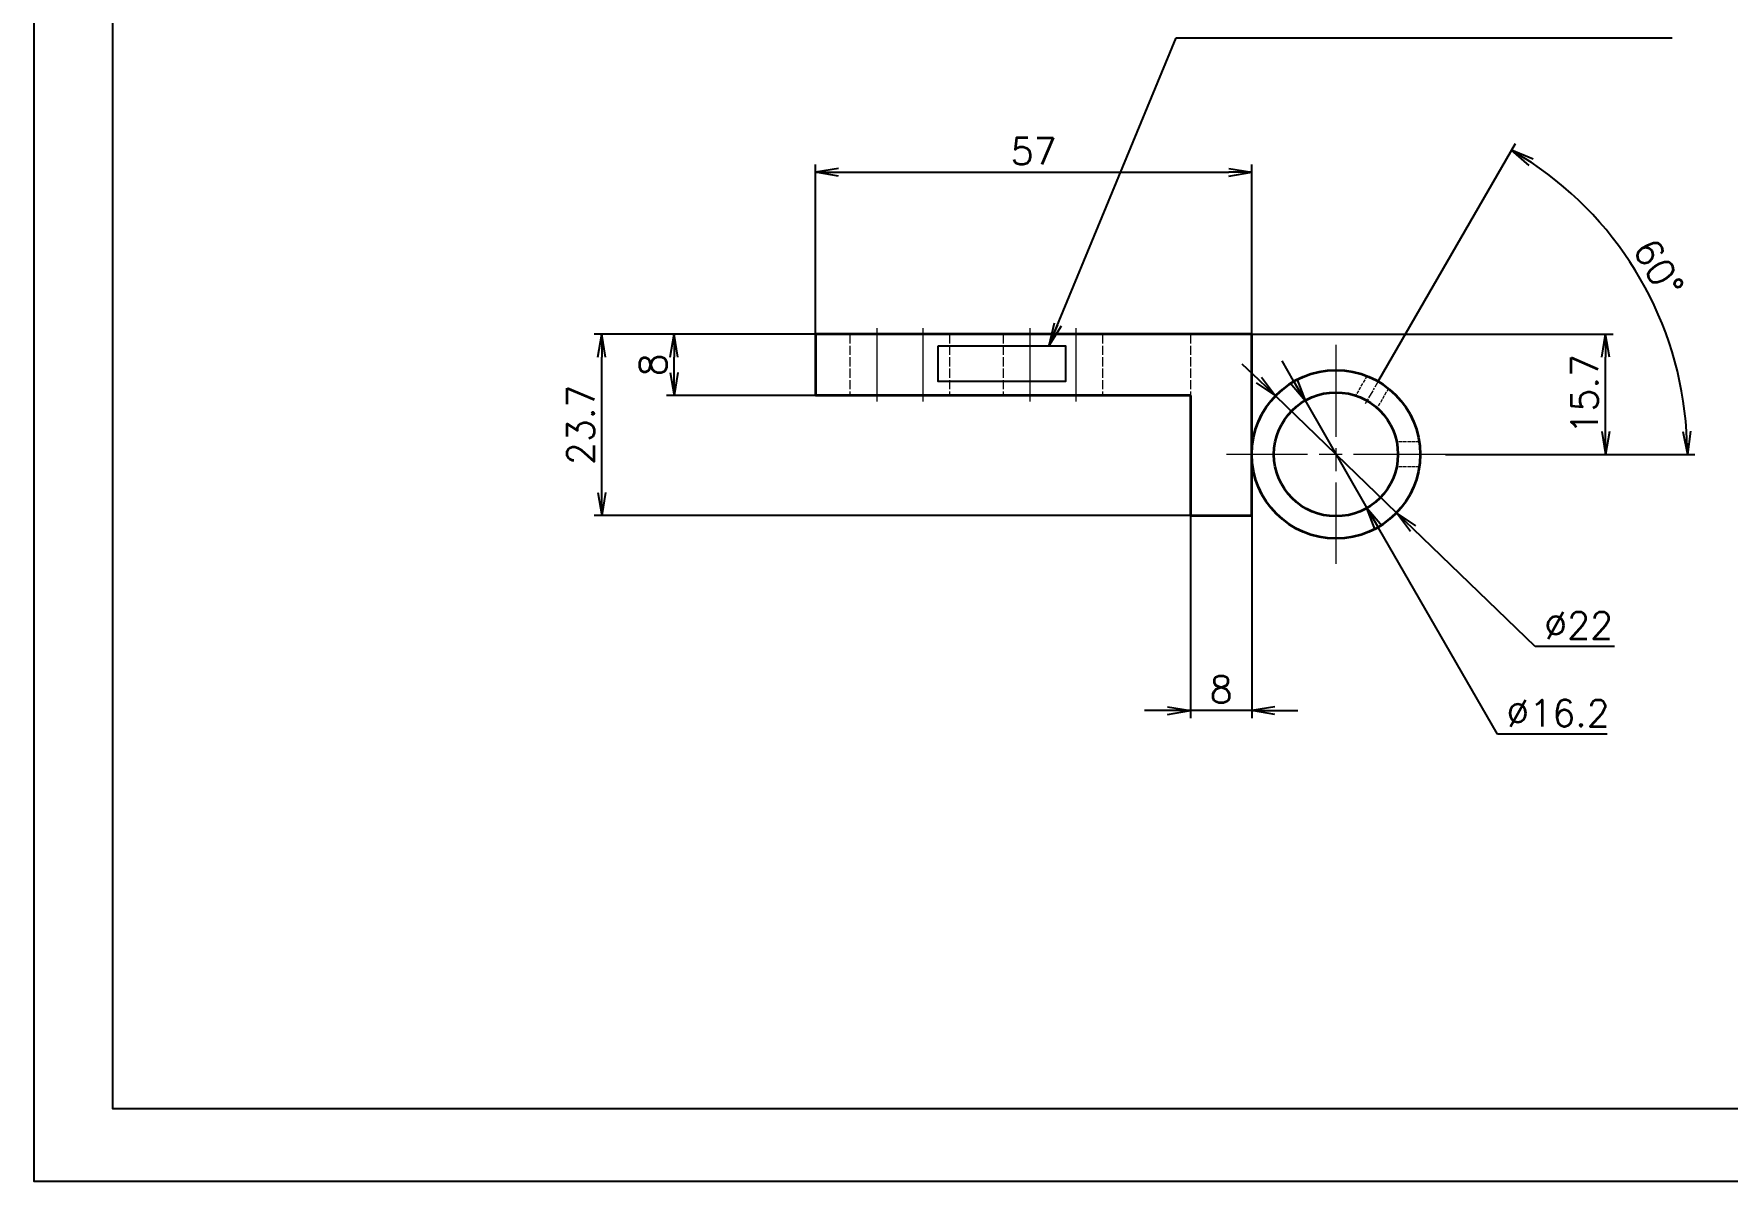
# Model space of a CAD drawing. Header units: inches. Extents: x 23 to 1845, y 4 to 536.
# Drawn here: x 711.9 to 933.1, y 20.8 to 170.8 of the extents above; entities that cross this region are included whole.
import ezdxf

# ---------------------------------------------------------------- set-up
doc = ezdxf.new("R2010")
doc.units = ezdxf.units.IN
doc.header["$MEASUREMENT"] = 0
doc.linetypes.add('AM_ISO02W050', pattern=[7.5, 6, -1.5])
doc.linetypes.add('AM_ISO08W050', pattern=[18, 12, -1.5, 3, -1.5])
doc.layers.add('AM_7', color=2, linetype='AM_ISO08W050', lineweight=25)
doc.layers.add('AM_HID', color=1, linetype='AM_ISO02W050', lineweight=25)
doc.layers.add('title_frame', color=7, linetype='Continuous')
doc.layers.add('word_dim', color=253, linetype='Continuous')
doc.styles.get("Standard").update_dxf_attribs({"font": 'txt', "bigfont": 'gbcbig.shx'})
doc.dimstyles.new('STANDARD 1-1', dxfattribs={"dimtxt": 3.5, "dimasz": 3, "dimexe": 1, "dimexo": 0, "dimgap": 1, "dimtad": 3, "dimdsep": 46, "dimtxsty": 'Standard', "dimblk1": 'OPEN', "dimblk2": 'OPEN', "dimsah": 1, "dimcen": 0, "dimclrd": 256, "dimclre": 256, "dimclrt": 3, "dimazin": 2, "dimtfac": 1, "dimtmove": 0, "dimatfit": 3, "dimldrblk": 'OPEN', "dimfxl": 0, "dimtolj": 1, "dimlwd": 25, "dimlwe": 25, "dimarcsym": 0})
doc.dimstyles.new('STANDARD 1-1$2', dxfattribs={"dimtxt": 3.5, "dimasz": 3, "dimexe": 1, "dimexo": 0, "dimgap": 1, "dimtad": 3, "dimtoh": 1, "dimdsep": 46, "dimtxsty": 'Standard', "dimblk1": 'OPEN', "dimblk2": 'OPEN', "dimsah": 1, "dimcen": 0, "dimclrd": 256, "dimclre": 256, "dimclrt": 3, "dimazin": 2, "dimtfac": 1, "dimtmove": 0, "dimatfit": 3, "dimldrblk": 'OPEN', "dimfxl": 0, "dimtolj": 1, "dimlwd": 25, "dimlwe": 25, "dimarcsym": 0})
doc.dimstyles.new('STANDARD 1-1$3', dxfattribs={"dimtxt": 3.5, "dimasz": 3, "dimexe": 1, "dimexo": 0, "dimgap": 1, "dimtad": 3, "dimtoh": 1, "dimdsep": 46, "dimtxsty": 'Standard', "dimblk1": 'OPEN', "dimblk2": 'OPEN', "dimsah": 1, "dimcen": 0, "dimclrd": 256, "dimclre": 256, "dimclrt": 3, "dimazin": 2, "dimtfac": 1, "dimtmove": 0, "dimatfit": 3, "dimldrblk": 'OPEN', "dimfxl": 0, "dimtolj": 1, "dimlwd": 25, "dimlwe": 25, "dimarcsym": 0})

# ---------------------------------------------------------------- blocks, each defined once
blk = doc.blocks.new('_Open')
at = {"color": 0, "lineweight": -2}
for p, q in [((-1, 0.1666666666666667), (0, 0)), ((-1, -0.1666666666666667), (0, 0)), ((0, 0), (-1, 0))]:
    blk.add_line(p, q, dxfattribs=at)
blk = doc.blocks.new('*D49')
at = {"layer": 'DEFPOINTS', "color": 0, "ltscale": 2, "transparency": 16777216}
for p in [(786.1117383286964, 131.4994168073199), (814.0413915085282, 131.4994168073199), (863.0415364598066, 107.7995979572615)]:
    blk.add_point(p, dxfattribs=at)
at = {"layer": 'word_dim', "lineweight": 25, "ltscale": 2, "transparency": 16777216}
for p, q in [((814.0413915085282, 131.4994168073199), (785.1117383286964, 131.4994168073199)), ((786.1117383286964, 110.7995979572616), (786.1117383286964, 128.4994168073199)), ((863.0415364598066, 107.7995979572615), (785.1117383286964, 107.7995979572616))]:
    blk.add_line(p, q, dxfattribs=at)
at = {"layer": 'word_dim', "lineweight": 25, "ltscale": 2, "transparency": 16777216, "xscale": 3, "yscale": 3, "zscale": 3}
for p, rotation in [((786.1117383286964, 131.4994168073199), 90), ((786.1117383286964, 107.7995979572616), 270)]:
    blk.add_blockref('_Open', p, dxfattribs=dict(at, rotation=rotation))
at = {"layer": 'word_dim', "color": 3, "ltscale": 2, "transparency": 16777216, "insert": (783.3617383286964, 119.6495073822908), "char_height": 3.5, "attachment_point": 5, "rotation": 90}
blk.add_mtext('\\A1;23.7', dxfattribs=at)
blk = doc.blocks.new('*D50')
at = {"layer": 'DEFPOINTS', "color": 0, "ltscale": 2, "transparency": 16777216}
for p in [(795.5563101337084, 131.4994168073199), (814.0413915085282, 131.4994168073199), (814.0414404373059, 123.4994168069416)]:
    blk.add_point(p, dxfattribs=at)
at = {"layer": 'word_dim', "lineweight": 25, "ltscale": 2, "transparency": 16777216}
for p, q in [((814.0413915085282, 131.4994168073199), (794.5563101337084, 131.4994168073199)), ((795.5563101337084, 126.4994168069416), (795.5563101337084, 128.4994168073199)), ((814.0414404373059, 123.4994168069416), (794.5563101337084, 123.4994168069416))]:
    blk.add_line(p, q, dxfattribs=at)
at = {"layer": 'word_dim', "lineweight": 25, "ltscale": 2, "transparency": 16777216, "xscale": 3, "yscale": 3, "zscale": 3}
for p, rotation in [((795.5563101337084, 131.4994168073199), 90), ((795.5563101337084, 123.4994168069416), 270)]:
    blk.add_blockref('_Open', p, dxfattribs=dict(at, rotation=rotation))
at = {"layer": 'word_dim', "color": 3, "ltscale": 2, "transparency": 16777216, "insert": (792.8063101337084, 127.4994168071309), "char_height": 3.5, "attachment_point": 5, "rotation": 90}
blk.add_mtext('\\A1;8', dxfattribs=at)
blk = doc.blocks.new('*D51')
at = {"layer": 'DEFPOINTS', "color": 0, "ltscale": 2, "transparency": 16777216}
for p in [(871.041391509576, 152.6582027768918), (814.0413915085282, 131.4994168073199), (871.041391509576, 131.499416807349)]:
    blk.add_point(p, dxfattribs=at)
at = {"layer": 'word_dim', "lineweight": 25, "ltscale": 2, "transparency": 16777216}
for p, q in [((814.0413915085282, 131.4994168073199), (814.0413915085282, 153.6582027768918)), ((817.0413915085282, 152.6582027768918), (868.041391509576, 152.6582027768918)), ((871.041391509576, 131.499416807349), (871.041391509576, 153.6582027768918))]:
    blk.add_line(p, q, dxfattribs=at)
at = {"layer": 'word_dim', "lineweight": 25, "ltscale": 2, "transparency": 16777216, "xscale": 3, "yscale": 3, "zscale": 3, "rotation": 180}
blk.add_blockref('_Open', (814.0413915085282, 152.6582027768918), dxfattribs=at)
at = {"layer": 'word_dim', "lineweight": 25, "ltscale": 2, "transparency": 16777216, "xscale": 3, "yscale": 3, "zscale": 3}
blk.add_blockref('_Open', (871.041391509576, 152.6582027768918), dxfattribs=at)
at = {"layer": 'word_dim', "color": 3, "ltscale": 2, "transparency": 16777216, "insert": (842.5413915090521, 155.4082027768918), "char_height": 3.5, "attachment_point": 5}
blk.add_mtext('\\A1;57', dxfattribs=at)
blk = doc.blocks.new('*D52')
at = {"layer": 'DEFPOINTS', "color": 0, "ltscale": 2, "transparency": 16777216}
for p in [(863.0415364598066, 107.7995979572615), (871.0415364595738, 107.7996468860392), (863.0415364598066, 82.31362774400895)]:
    blk.add_point(p, dxfattribs=at)
at = {"layer": 'word_dim', "lineweight": 25, "ltscale": 2, "transparency": 16777216}
for p, q in [((863.0415364598066, 107.7995979572615), (863.0415364598066, 81.31362774400895)), ((871.0415364595738, 107.7996468860392), (871.0415364595738, 81.31362774400895)), ((860.0415364598066, 82.31362774400895), (857.0415364598066, 82.31362774400895)), ((871.0415364595738, 82.31362774400895), (863.0415364598066, 82.31362774400895)), ((874.0415364595738, 82.31362774400895), (877.0415364595738, 82.31362774400895))]:
    blk.add_line(p, q, dxfattribs=at)
at = {"layer": 'word_dim', "lineweight": 25, "ltscale": 2, "transparency": 16777216, "xscale": 3, "yscale": 3, "zscale": 3}
blk.add_blockref('_Open', (863.0415364598066, 82.31362774400895), dxfattribs=at)
at = {"layer": 'word_dim', "lineweight": 25, "ltscale": 2, "transparency": 16777216, "xscale": 3, "yscale": 3, "zscale": 3, "rotation": 180}
blk.add_blockref('_Open', (871.0415364595738, 82.31362774400895), dxfattribs=at)
at = {"layer": 'word_dim', "color": 3, "ltscale": 2, "transparency": 16777216, "insert": (867.0415364596902, 85.06362774400895), "char_height": 3.5, "attachment_point": 5}
blk.add_mtext('\\A1;8', dxfattribs=at)
blk = doc.blocks.new('*D53')
at = {"layer": 'DEFPOINTS', "color": 0, "ltscale": 2, "transparency": 16777216}
for p in [(871.041391509576, 131.499416807349), (917.2625798626013, 131.499416807349), (896.341497869862, 115.7996757273531)]:
    blk.add_point(p, dxfattribs=at)
at = {"layer": 'word_dim', "lineweight": 25, "ltscale": 2, "transparency": 16777216}
for p, q in [((871.041391509576, 131.499416807349), (918.2625798626013, 131.499416807349)), ((917.2625798626013, 118.7996757273531), (917.2625798626013, 128.499416807349)), ((896.341497869862, 115.7996757273531), (918.2625798626013, 115.7996757273531))]:
    blk.add_line(p, q, dxfattribs=at)
at = {"layer": 'word_dim', "lineweight": 25, "ltscale": 2, "transparency": 16777216, "xscale": 3, "yscale": 3, "zscale": 3}
for p, rotation in [((917.2625798626013, 131.499416807349), 90), ((917.2625798626013, 115.7996757273531), 270)]:
    blk.add_blockref('_Open', p, dxfattribs=dict(at, rotation=rotation))
at = {"layer": 'word_dim', "color": 3, "ltscale": 2, "transparency": 16777216, "insert": (914.5125798626013, 123.6495462673512), "char_height": 3.5, "attachment_point": 5, "rotation": 90}
blk.add_mtext('\\A1;15.7', dxfattribs=at)
blk = doc.blocks.new('*D54')
at = {"layer": 'DEFPOINTS', "color": 0, "ltscale": 2, "transparency": 16777216}
for p in [(874.122066854723, 123.4339804603105), (889.9609293446322, 108.165370994352)]:
    blk.add_point(p, dxfattribs=at)
at = {"layer": 'word_dim', "lineweight": 25, "ltscale": 2, "transparency": 16777216}
for p, q in [((871.9622219697314, 125.5160635693087), (869.8023770847399, 127.5981466783069)), ((874.122066854723, 123.4339804603105), (889.9609293446322, 108.165370994352)), ((908.0804946206307, 90.69817181458603), (892.1207742296237, 106.0832878853539)), ((918.4138279539641, 90.69817181458603), (908.0804946206307, 90.69817181458603))]:
    blk.add_line(p, q, dxfattribs=at)
at = {"layer": 'word_dim', "lineweight": 25, "ltscale": 2, "transparency": 16777216, "xscale": 3, "yscale": 3, "zscale": 3}
for p, rotation in [((874.122066854723, 123.4339804603105), 316.0502117422017), ((889.9609293446322, 108.165370994352), 136.0502117422017)]:
    blk.add_blockref('_Open', p, dxfattribs=dict(at, rotation=rotation))
at = {"layer": 'word_dim', "color": 3, "ltscale": 2, "transparency": 16777216, "insert": (913.7471612872973, 93.44817181458609), "char_height": 3.5, "attachment_point": 5}
blk.add_mtext('\\A1;∅22', dxfattribs=at)
blk = doc.blocks.new('*D55')
at = {"layer": 'DEFPOINTS', "color": 0, "ltscale": 2, "transparency": 16777216}
for p in [(877.994169161777, 122.8160229585656), (886.0888270375199, 108.7833284961698)]:
    blk.add_point(p, dxfattribs=at)
at = {"layer": 'word_dim', "lineweight": 25, "ltscale": 2, "transparency": 16777216}
for p, q in [((876.4951584440475, 125.4146700812301), (874.9961477263182, 128.0133172038946)), ((877.994169161777, 122.8160229585656), (886.0888270375199, 108.7833284961698)), ((903.1418346594022, 79.2206651574408), (887.5878377552492, 106.1846813735053)), ((917.4751679927728, 79.2206651574408), (903.1418346594022, 79.2206651574408))]:
    blk.add_line(p, q, dxfattribs=at)
at = {"layer": 'word_dim', "lineweight": 25, "ltscale": 2, "transparency": 16777216, "xscale": 3, "yscale": 3, "zscale": 3}
for p, rotation in [((877.994169161777, 122.8160229585656), 299.978185600993), ((886.0888270375199, 108.7833284961698), 119.9781856009929)]:
    blk.add_blockref('_Open', p, dxfattribs=dict(at, rotation=rotation))
at = {"layer": 'word_dim', "color": 3, "ltscale": 2, "transparency": 16777216, "insert": (911.0585013261061, 81.97066515744064), "char_height": 3.5, "attachment_point": 5}
blk.add_mtext('\\A1;∅16.2', dxfattribs=at)
blk = doc.blocks.new('*D56')
at = {"layer": 'DEFPOINTS', "color": 0, "ltscale": 2, "transparency": 16777216}
for p in [(925.1781814787424, 131.5002275716263), (887.6438231185801, 125.5033116705335), (885.8610436633953, 122.4154119856276), (867.7414984420665, 115.7996757273531), (896.341497869862, 115.7996757273531)]:
    blk.add_point(p, dxfattribs=at)
at = {"layer": 'word_dim', "lineweight": 25, "ltscale": 2, "transparency": 16777216}
for p, q in [((887.6438231185801, 125.5033116705335), (905.4938579267807, 156.4208302113149)), ((896.341497869862, 115.7996757273531), (928.9466256573153, 115.799675727353))]:
    blk.add_line(p, q, dxfattribs=at)
blk.add_arc((882.041489958388, 115.7996757273531), 45.90513569892734, 3.745069886738215, 56.2552120441466, dxfattribs=at)
at = {"layer": 'word_dim', "lineweight": 25, "ltscale": 2, "transparency": 16777216, "xscale": 3, "yscale": 3, "zscale": 3}
for p, rotation in [((904.9938621881706, 155.5548023472298), 148.1277469875158), ((927.9466256573153, 115.799675727353), 271.872534943369)]:
    blk.add_blockref('_Open', p, dxfattribs=dict(at, rotation=rotation))
at = {"layer": 'word_dim', "color": 3, "ltscale": 2, "transparency": 16777216, "insert": (924.1780136447253, 140.1273472458474), "char_height": 3.5, "attachment_point": 5, "rotation": 300.00014096544226}
blk.add_mtext('\\A1;60°', dxfattribs=at)
blk = doc.blocks.new('A$C78DE67E4')
at = {"layer": 'word_dim', "color": 3, "ltscale": 2}
blk.add_lwpolyline([(-6.202814604330342, 4.646232903789496), (10.44049095435184, 4.646232903789496), (10.44049095435184, 0), (-6.202814604330342, 0)], close=True, dxfattribs=at)

msp = doc.modelspace()

# ---------------------------------------------------------------- linework, layer by layer
at = {"color": 7, "lineweight": 35, "ltscale": 0.2000000000134097}
msp.add_line((814.0413915085282, 131.4994168073199), (814.0414404373059, 123.4994168069416), dxfattribs=at)
at = {"color": 7, "lineweight": 35}
for p, q in [((871.041391509576, 131.4994168077565), (814.0413915085282, 131.4994168077565)), ((871.0415364596902, 107.7996468860974), (871.041391509576, 131.499416807349)), ((863.041440438179, 123.4994168077274), (814.0414404373059, 123.4994168077274))]:
    msp.add_line(p, q, dxfattribs=at)
at = {"color": 7, "lineweight": 35, "ltscale": 0.3924954712615669}
msp.add_line((863.041440438179, 123.4994168075527), (863.0415364598066, 107.799597957378), dxfattribs=at)
at = {"color": 7, "lineweight": 35, "ltscale": 0.199999999997647}
msp.add_line((863.0415364598066, 107.7995979572615), (871.0415364595738, 107.7996468860392), dxfattribs=at)
at = {"color": 7, "lineweight": 35}
for radius in [11, 8.1]:
    msp.add_circle((882.0414980996193, 115.7996757273531), radius, dxfattribs=at)
at = {"layer": 'AM_7', "lineweight": 13, "ltscale": 0.2400149941444397}
for p, q in [((822.0414776519665, 132.2994666464247), (822.0414776519665, 122.6988668806471)), ((828.0414776519665, 132.2994666464247), (828.0414776519665, 122.6988668806471)), ((842.0414776519665, 132.2994666464247), (842.0414776519665, 122.6988668806471)), ((848.0414776519665, 132.2994666464247), (848.0414776519665, 122.6988668806471))]:
    msp.add_line(p, q, dxfattribs=at)
at = {"layer": 'AM_7', "lineweight": 13}
for p, q in [((882.0414980996193, 130.0996756918348), (882.0414980996193, 101.4996753103651)), ((896.341497869862, 115.7996757273531), (867.7414984420666, 115.7996757273531))]:
    msp.add_line(p, q, dxfattribs=at)
at = {"layer": 'AM_7', "lineweight": 13, "ltscale": 0.08913973247755497}
msp.add_line((887.6438231185803, 125.5033116705335), (885.8610436633953, 122.4154119856275), dxfattribs=at)
at = {"layer": 'AM_7', "lineweight": 13, "ltscale": 0.08913499117006997}
msp.add_line((893.2462353423962, 115.7997335166465), (889.6808356956371, 115.7997158507815), dxfattribs=at)
at = {"layer": 'AM_HID', "lineweight": 13, "ltscale": 0.2000000000008015}
msp.add_line((818.5414776519665, 131.4994168077565), (818.5414776519665, 123.4994168077274), dxfattribs=at)
at = {"layer": 'AM_HID', "lineweight": 13, "ltscale": 0.2000000000006352}
msp.add_line((822.0414745657963, 131.4994168077565), (822.0414745657963, 123.4994168077274), dxfattribs=at)
at = {"layer": 'AM_HID', "lineweight": 13, "ltscale": 0.2000000000019455}
msp.add_line((822.0414797019239, 131.4994168078147), (822.0414797019239, 123.4994168077274), dxfattribs=at)
at = {"layer": 'AM_HID', "lineweight": 13, "ltscale": 0.2000000000021046}
msp.add_line((828.0414745658545, 131.4994168078147), (828.0414745658545, 123.4994168077274), dxfattribs=at)
at = {"layer": 'AM_HID', "lineweight": 13, "ltscale": 0.1999999999990195}
msp.add_line((828.0414797019239, 131.4994168076983), (828.0414797019239, 123.4994168077274), dxfattribs=at)
at = {"layer": 'AM_HID', "lineweight": 13, "ltscale": 0.2000000000008029}
for p, q in [((831.5414757446179, 131.4994168077565), (831.5414757446179, 123.4994168077274)), ((838.5414766982922, 131.4994168077565), (838.5414766982922, 123.4994168077274)), ((851.5414747909435, 131.4994168077565), (851.5414747909435, 123.4994168077274))]:
    msp.add_line(p, q, dxfattribs=at)
at = {"layer": 'AM_HID', "lineweight": 13, "ltscale": 0.2000000000010729}
msp.add_line((842.0414745659127, 131.4994168077565), (842.0414745659127, 123.4994168077274), dxfattribs=at)
at = {"layer": 'AM_HID', "lineweight": 13, "ltscale": 0.2000000000001933}
msp.add_line((842.0414797019821, 131.4994168077274), (842.0414797019821, 123.4994168077274), dxfattribs=at)
at = {"layer": 'AM_HID', "lineweight": 13, "ltscale": 0.1999999999985704}
msp.add_line((848.0414745658545, 131.4994168076691), (848.0414745658545, 123.4994168077274), dxfattribs=at)
at = {"layer": 'AM_HID', "lineweight": 13, "ltscale": 0.2000000000025537}
msp.add_line((848.0414797019239, 131.4994168078292), (848.0414797019239, 123.4994168077274), dxfattribs=at)
at = {"layer": 'AM_HID', "lineweight": 13, "ltscale": 0.2000000000045436}
msp.add_line((863.0413915093432, 131.4994168077565), (863.041440438179, 123.4994168077274), dxfattribs=at)
at = {"layer": 'AM_HID', "lineweight": 13, "ltscale": 0.07359091258673586}
msp.add_line((886.0776781101504, 126.0326657441356), (884.6058724894447, 123.4833944601005), dxfattribs=at)
at = {"layer": 'AM_HID', "lineweight": 13, "ltscale": 0.07360273949436233}
msp.add_line((888.8854820003526, 124.4119247471563), (887.4134398447841, 121.8622437651384), dxfattribs=at)
at = {"layer": 'AM_HID', "lineweight": 13, "ltscale": 0.07359401141865726}
msp.add_line((892.9217048762857, 117.420731908659), (889.9779444195938, 117.4207173221685), dxfattribs=at)
at = {"layer": 'AM_HID', "lineweight": 13, "ltscale": 0.07358680013816693}
msp.add_line((892.9216446621485, 114.1787319083842), (889.9781726566634, 114.178717324542), dxfattribs=at)
at = {"layer": 'title_frame', "color": 4}
msp.add_lwpolyline([(1131.915966463208, 317.8090376515784), (711.915966463208, 317.8090376515784), (711.915966463208, 20.80903765157836), (1131.915966463208, 20.80903765157836)], close=True, dxfattribs=at)
at = {"layer": 'title_frame'}
msp.add_lwpolyline([(722.2409664632196, 308.3465376515842), (1121.590966463196, 308.3465376515842), (1121.590966463196, 30.2715376515871), (722.2409664632196, 30.2715376515871)], close=True, dxfattribs=at)

# ---------------------------------------------------------------- block references
at = {"layer": 'word_dim', "ltscale": 2}
msp.add_blockref('A$C78DE67E4', (836.269957302362, 125.3256276127386), dxfattribs=at)

# ---------------------------------------------------------------- dimensions: what is measured, and where the dimension line sits
for base, p1, p2, picture, middle in [((871.041391509576, 152.6582027768918), (814.0413915085282, 131.4994168073199), (871.041391509576, 131.499416807349), '*D51', (842.5413915090521, 155.4082027768918)), ((863.0415364598066, 82.31362774400895), (871.0415364595738, 107.7996468860392), (863.0415364598066, 107.7995979572615), '*D52', (867.0415364596902, 85.06362774400895))]:
    dim = msp.add_linear_dim(base=base, p1=p1, p2=p2, dimstyle='STANDARD 1-1', dxfattribs=at)
    dim.commit()
    dim.dimension.update_dxf_attribs({"geometry": picture, "text_midpoint": middle})
dim = msp.add_angular_dim_2l(base=(925.1781814787424, 131.5002275716263), line1=((887.6438231185803, 125.5033116705335), (885.8610436633953, 122.4154119856275)), line2=((896.341497869862, 115.7996757273531), (867.7414984420666, 115.7996757273531)), dimstyle='STANDARD 1-1$2', dxfattribs=at)
dim.commit()
dim.dimension.update_dxf_attribs({"geometry": '*D56', "text_midpoint": (924.1780136447252, 140.1273472458474)})
for base, p1, p2, picture, middle in [((786.1117383286964, 131.4994168073199), (863.0415364598066, 107.7995979572615), (814.0413915085282, 131.4994168073199), '*D49', (783.3617383286964, 119.6495073822908)), ((795.5563101337084, 131.4994168073199), (814.0414404373059, 123.4994168069416), (814.0413915085282, 131.4994168073199), '*D50', (792.8063101337084, 127.4994168071309)), ((917.2625798626013, 131.499416807349), (896.341497869862, 115.7996757273531), (871.041391509576, 131.499416807349), '*D53', (914.5125798626013, 123.6495462673512))]:
    dim = msp.add_linear_dim(base=base, p1=p1, p2=p2, angle=90, dimstyle='STANDARD 1-1', dxfattribs=at)
    dim.commit()
    dim.dimension.update_dxf_attribs({"geometry": picture, "text_midpoint": middle})
for p1, p2, picture, middle in [((874.122066854723, 123.4339804603105), (889.9609293446322, 108.165370994352), '*D54', (913.7471612872973, 90.69817181458609)), ((877.994169161777, 122.8160229585656), (886.0888270375199, 108.7833284961698), '*D55', (911.0585013261061, 79.22066515744064))]:
    dim = msp.add_diameter_dim_2p(p1=p1, p2=p2, dimstyle='STANDARD 1-1$3', dxfattribs=at)
    dim.commit()
    dim.dimension.update_dxf_attribs({"geometry": picture, "text_midpoint": middle, "dimtype": 163})

# ---------------------------------------------------------------- leaders
at = {"layer": 'word_dim', "ltscale": 2, "annotation_type": 0, "has_hookline": 1, "hookline_direction": 0, "text_width": 60.80000000000003}
msp.add_leader([(844.5452189448315, 129.9718605165281), (861.1452727281979, 170.2546910014817), (864.1452727281979, 170.2546910014817)], dimstyle='STANDARD 1-1', override={"dimgap": 1, "dimtad": 1}, dxfattribs=at)

doc.saveas('drawing.dxf')
